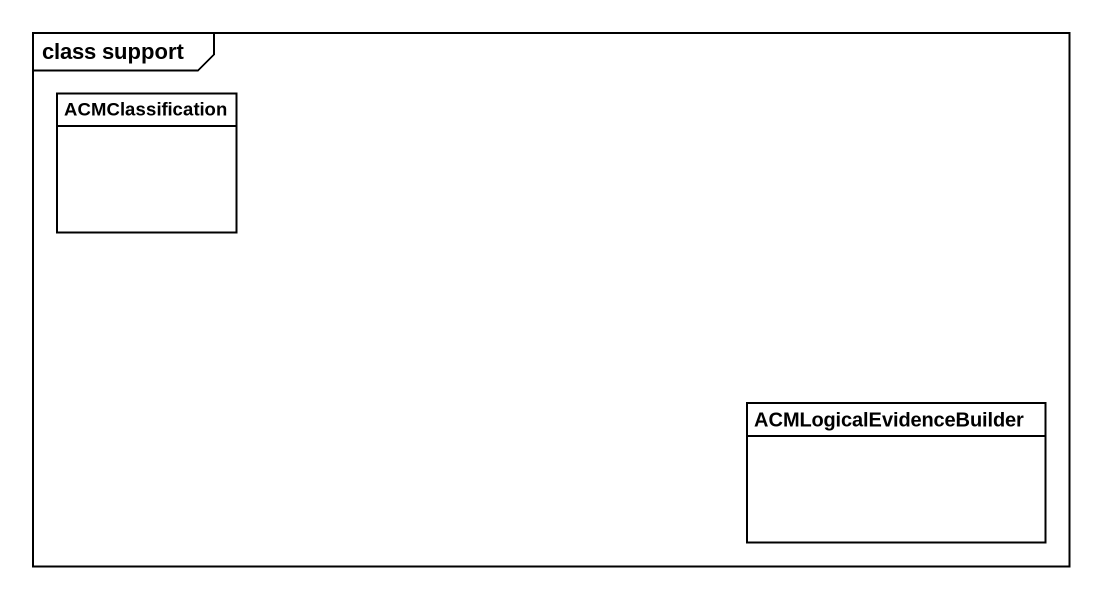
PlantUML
@startuml
mainframe class support
hide circle
hide empty members
class ACMClassification
class ACMLogicalEvidenceBuilder
@enduml
